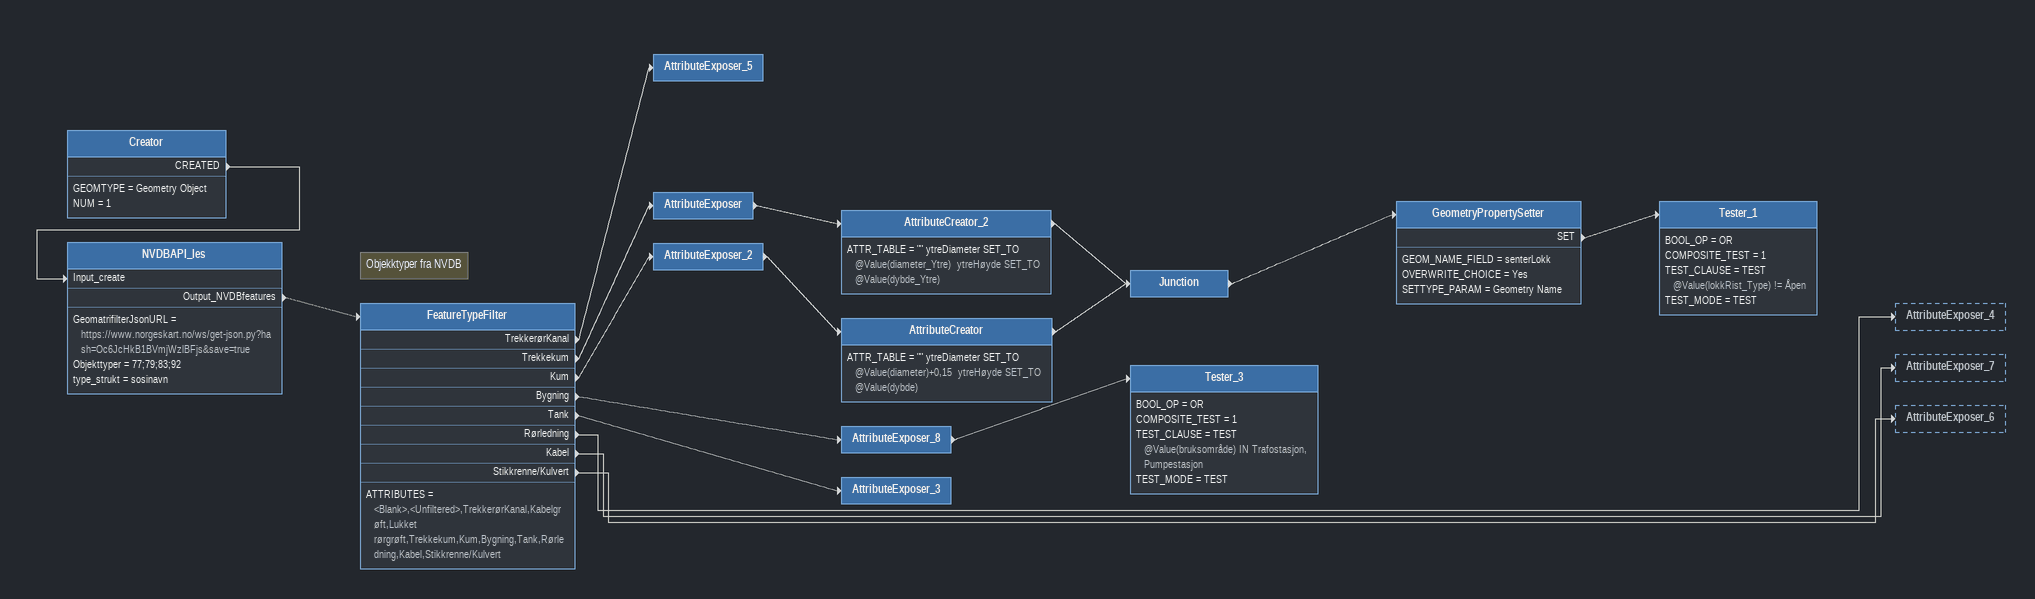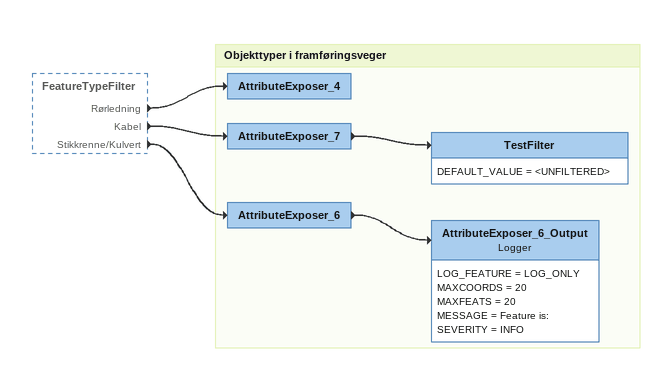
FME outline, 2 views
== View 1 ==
Creator
    GEOMTYPE = Geometry Object
    NUM = 1
    CREATED -> NVDBAPI_les [Input_create]
NVDBAPI_les
    GeomatrifilterJsonURL = https://www.norgeskart.no/ws/get-json.py?hash=Oc6JcHkB1BVmjWzlBFjs&save=true
    Objekttyper = 77;79;83;92
    type_strukt = sosinavn
    Output_NVDBfeatures -> FeatureTypeFilter [off]
Note: Objekktyper fra NVDB
FeatureTypeFilter
    ATTRIBUTES = <Blank>,<Unfiltered>,TrekkerørKanal,Kabelgrøft,Lukket rørgrøft,Trekkekum,Kum,Bygning,Tank,Rørledning,Kabel,Stikkrenne/Kulvert
    TrekkerørKanal -> AttributeExposer_5
    Trekkekum -> AttributeExposer
    Kum -> AttributeExposer_2
    Bygning -> AttributeExposer_8
    Tank -> AttributeExposer_3
    Rørledning -> AttributeExposer_4
    Kabel -> AttributeExposer_7
    Stikkrenne/Kulvert -> AttributeExposer_6
AttributeExposer_5
AttributeExposer
    -> AttributeCreator_2
AttributeCreator_2
    ATTR_TABLE = "" ytreDiameter SET_TO @Value(diameter_Ytre)  ytreHøyde SET_TO @Value(dybde_Ytre)
    -> Junction
AttributeExposer_2
    -> AttributeCreator
AttributeCreator
    ATTR_TABLE = "" ytreDiameter SET_TO @Value(diameter)+0,15  ytreHøyde SET_TO @Value(dybde)
    -> Junction
Junction
    -> GeometryPropertySetter
GeometryPropertySetter
    GEOM_NAME_FIELD = senterLokk
    OVERWRITE_CHOICE = Yes
    SETTYPE_PARAM = Geometry Name
    SET -> Tester_1
Tester_1
    BOOL_OP = OR
    COMPOSITE_TEST = 1
    TEST_CLAUSE = TEST @Value(lokkRist_Type) != Åpen
    TEST_MODE = TEST
AttributeExposer_8
    -> Tester_3
Tester_3
    BOOL_OP = OR
    COMPOSITE_TEST = 1
    TEST_CLAUSE = TEST @Value(bruksområde) IN Trafostasjon, Pumpestasjon
    TEST_MODE = TEST
AttributeExposer_3

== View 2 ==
FeatureTypeFilter [outside]
    Rørledning -> AttributeExposer_4
    Kabel -> AttributeExposer_7
    Stikkrenne/Kulvert -> AttributeExposer_6

Bookmark: Objekttyper i framføringsveger
AttributeExposer_4
AttributeExposer_7
    -> TestFilter
TestFilter
    DEFAULT_VALUE = <UNFILTERED>
AttributeExposer_6
    -> AttributeExposer_6_Output
AttributeExposer_6_Output: Logger
    LOG_FEATURE = LOG_ONLY
    MAXCOORDS = 20
    MAXFEATS = 20
    MESSAGE = Feature is:
    SEVERITY = INFO
